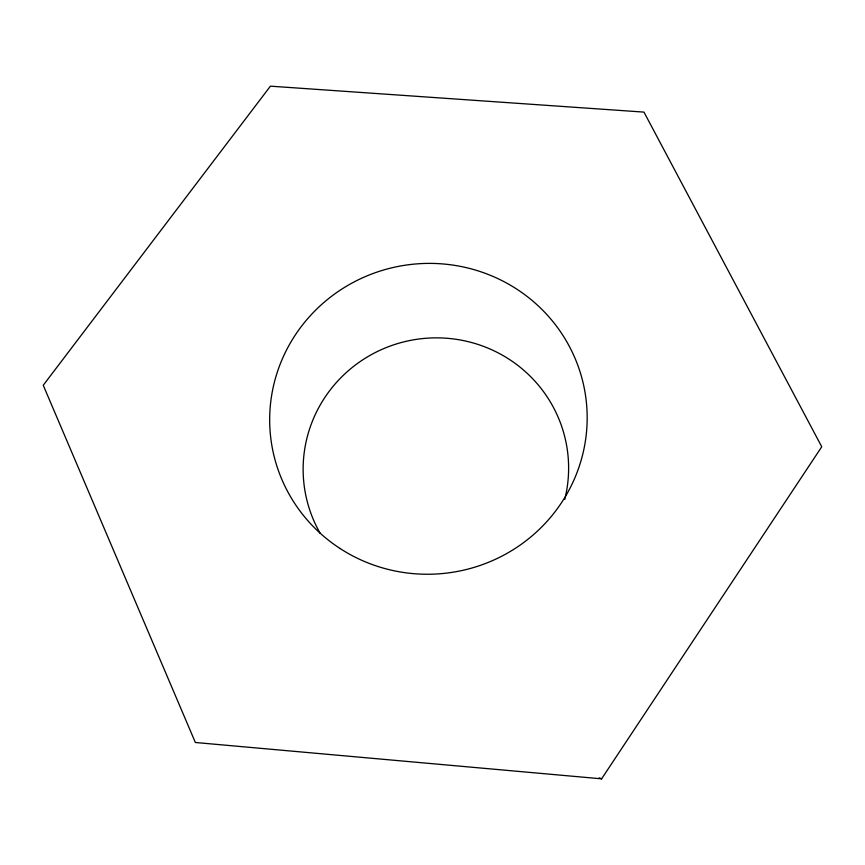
<?xml version="1.0" encoding="UTF-8"?>
<svg xmlns="http://www.w3.org/2000/svg" width="865" height="865" viewBox="0 0 865 865"><rect width="100%" height="100%" fill="white"/><g stroke="black" fill="none" stroke-linecap="round" stroke-linejoin="round"><path stroke-width="1.3" d="M601.597 778.835L821.75 446.762L643.96 112.104L270.41 86.165L43.25 385.26L195.36 742.494L601.597 778.835L599.185 777.819M320.147 533.262A132.788 130.777 -8.5 0 1 417.979 339.134A132.788 130.777 -8.5 0 1 564.769 499.386M340.053 548.496A158.825 155.354 -8.5 0 0 586.816 428.207A158.825 155.354 -8.5 0 0 358.413 279.763A158.825 155.354 -8.5 0 0 340.053 548.496"/></g></svg>
